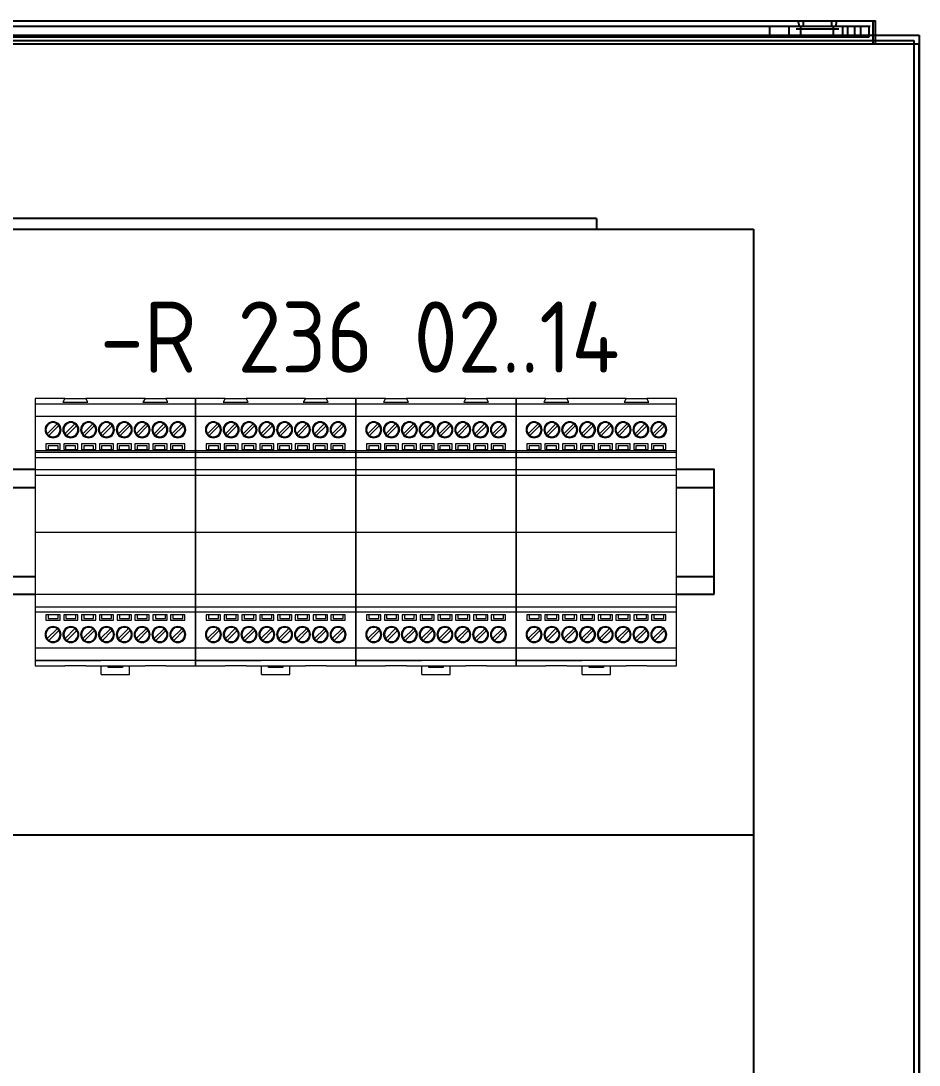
# Model space of a CAD drawing. Header units: millimetres. Extents: x 37984 to 70752, y 14140 to 37584.
# Drawn here: x 45975.9 to 46228, y 24474.7 to 24767.9 of the extents above; entities that cross this region are included whole.
import ezdxf
from ezdxf.enums import TextEntityAlignment as Align

# ---------------------------------------------------------------- set-up
doc = ezdxf.new("R2010")
doc.units = ezdxf.units.MM
doc.set_wipeout_variables(frame=1)
doc.layers.add('000-PI-Oprema', color=30, linetype='Continuous', lineweight=5)
for name, color, linetype in [('000-PI-ORMAR', 2, 'Continuous'), ('000-PI_TEXT', 7, 'Continuous'), ('002-PI-Kabelska kanalica', 150, 'Continuous'), ('004-PI-DIN Šina', 3, 'Continuous')]:
    doc.layers.add(name, color=color, linetype=linetype)
doc.styles.add('PI0', font='isocpeur.ttf', dxfattribs={"width": 0.9})

# ---------------------------------------------------------------- blocks, each defined once
blk = doc.blocks.new('*U527')
at = {"layer": '002-PI-Kabelska kanalica'}
for p, q in [((-20, 791), (80, 791)), ((-20, -100), (-20, 791))]:
    blk.add_line(p, q, dxfattribs=at)
blk = doc.blocks.new('*U464')
at = {"layer": '004-PI-DIN Šina'}
blk.add_lwpolyline([(280, -17.5), (280, 17.5), (0, 17.5), (0, -17.5)], close=True, dxfattribs=at)
for points in [[(0, 12.5), (280, 12.5)], [(0, -12.5), (280, -12.5)]]:
    blk.add_lwpolyline(points, dxfattribs=at)
blk = doc.blocks.new('montažnaa')
at = {"layer": '000-PI-ORMAR'}
for p, q in [((46823.64, 28812.4), (46612.64, 28812.4)), ((46568.64, 28809.4), (46867.64, 28809.4)), ((46867.64, 28809.4), (46867.64, 26919.4))]:
    blk.add_line(p, q, dxfattribs=at)
at = {"layer": '000-PI-ORMAR', "ltscale": 0.25}
blk.add_line((46823.64, 28812.4), (46823.64, 28809.4), dxfattribs=at)
blk = doc.blocks.new('Diode block- 8 - 2954882')
at = {"layer": '000-PI-Oprema'}
for p, q in [((38051.77, 30782.32), (38051.77, 30782.32)), ((38051.77, 30782.32), (38059.77, 30782.32)), ((38059.77, 30782.32), (38059.77, 30782.32))]:
    blk.add_line(p, q, dxfattribs=at)
blk.add_wipeout([(38033.27, 30859.82), (38078.27, 30859.82), (38078.27, 30784.82), (38033.27, 30784.82)]).dxf.layer = '000-PI-Oprema'
for p, q in [((38033.27, 30859.82), (38033.27, 30854.82)), ((38033.27, 30859.82), (38033.27, 30859.82)), ((38041.6, 30859.82), (38033.27, 30859.82)), ((38036.77, 30859.82), (38036.77, 30859.82)), ((38039.77, 30859.82), (38039.77, 30859.82)), ((38041.6, 30859.82), (38041.02, 30858.82)), ((38041.6, 30859.82), (38041.6, 30859.82)), ((38041.6, 30859.82), (38047.44, 30859.82)), ((38041.77, 30859.82), (38041.77, 30859.82)), ((38044.77, 30859.82), (38044.77, 30859.82)), ((38046.77, 30859.82), (38046.77, 30859.82)), ((38047.44, 30859.82), (38047.44, 30859.82)), ((38064.1, 30859.82), (38047.44, 30859.82)), ((38048.02, 30858.82), (38047.44, 30859.82)), ((38049.77, 30859.82), (38049.77, 30859.82)), ((38051.77, 30859.82), (38051.77, 30859.82)), ((38054.77, 30859.82), (38054.77, 30859.82)), ((38056.77, 30859.82), (38056.77, 30859.82)), ((38059.77, 30859.82), (38059.77, 30859.82)), ((38061.77, 30859.82), (38061.77, 30859.82)), ((38064.1, 30859.82), (38063.52, 30858.82)), ((38064.1, 30859.82), (38064.1, 30859.82)), ((38064.1, 30859.82), (38069.94, 30859.82)), ((38064.77, 30859.82), (38064.77, 30859.82)), ((38066.77, 30859.82), (38066.77, 30859.82)), ((38069.77, 30859.82), (38069.77, 30859.82)), ((38069.94, 30859.82), (38069.94, 30859.82)), ((38078.27, 30859.82), (38069.94, 30859.82)), ((38070.52, 30858.82), (38069.94, 30859.82)), ((38071.77, 30859.82), (38071.77, 30859.82)), ((38074.77, 30859.82), (38074.77, 30859.82)), ((38078.27, 30859.82), (38078.27, 30859.82)), ((38078.27, 30854.82), (38078.27, 30859.82)), ((38033.27, 30858.32), (38078.27, 30858.32)), ((38033.27, 30858.32), (38078.27, 30858.32)), ((38041.02, 30858.82), (38041.02, 30858.82)), ((38041.02, 30858.82), (38048.02, 30858.82)), ((38048.02, 30858.82), (38048.02, 30858.82)), ((38063.52, 30858.82), (38070.52, 30858.82)), ((38063.52, 30858.82), (38063.52, 30858.82)), ((38070.52, 30858.82), (38070.52, 30858.82)), ((38033.27, 30854.82), (38033.27, 30845.21)), ((38078.27, 30854.82), (38033.27, 30854.82)), ((38038.27, 30853.32), (38038.27, 30853.32)), ((38043.27, 30853.32), (38043.27, 30853.32)), ((38048.27, 30853.32), (38048.27, 30853.32)), ((38053.27, 30853.32), (38053.27, 30853.32)), ((38058.27, 30853.32), (38058.27, 30853.32)), ((38063.27, 30853.32), (38063.27, 30853.32)), ((38068.27, 30853.32), (38068.27, 30853.32)), ((38073.27, 30853.32), (38073.27, 30853.32)), ((38078.27, 30845.21), (38078.27, 30854.82)), ((38039.42, 30852.71), (38036.63, 30849.93)), ((38037.13, 30849.43), (38039.91, 30852.22)), ((38038.27, 30853.07), (38038.27, 30853.07)), ((38039.42, 30852.71), (38039.42, 30852.71)), ((38039.91, 30852.22), (38039.91, 30852.22)), ((38044.42, 30852.71), (38041.63, 30849.93)), ((38042.13, 30849.43), (38044.91, 30852.22)), ((38043.27, 30853.07), (38043.27, 30853.07)), ((38044.42, 30852.71), (38044.42, 30852.71)), ((38044.91, 30852.22), (38044.91, 30852.22)), ((38049.42, 30852.71), (38046.63, 30849.93)), ((38047.13, 30849.43), (38049.91, 30852.22)), ((38048.27, 30853.07), (38048.27, 30853.07)), ((38049.42, 30852.71), (38049.42, 30852.71)), ((38049.91, 30852.22), (38049.91, 30852.22)), ((38051.62, 30849.92), (38054.41, 30852.71)), ((38052.12, 30849.43), (38054.9, 30852.21)), ((38053.25, 30853.07), (38053.25, 30853.07)), ((38054.41, 30852.71), (38054.42, 30852.71)), ((38054.42, 30852.71), (38054.42, 30852.71)), ((38054.91, 30852.22), (38054.9, 30852.21)), ((38054.91, 30852.22), (38054.91, 30852.22)), ((38059.42, 30852.71), (38056.63, 30849.93)), ((38057.13, 30849.43), (38059.91, 30852.22)), ((38058.27, 30853.07), (38058.27, 30853.07)), ((38059.42, 30852.71), (38059.42, 30852.71)), ((38059.91, 30852.22), (38059.91, 30852.22)), ((38064.42, 30852.71), (38061.63, 30849.93)), ((38062.13, 30849.43), (38064.91, 30852.22)), ((38063.27, 30853.07), (38063.27, 30853.07)), ((38064.42, 30852.71), (38064.42, 30852.71)), ((38064.91, 30852.22), (38064.91, 30852.22)), ((38066.62, 30849.92), (38069.41, 30852.71)), ((38069.9, 30852.21), (38067.12, 30849.43)), ((38068.25, 30853.07), (38068.25, 30853.07)), ((38069.41, 30852.71), (38069.41, 30852.71)), ((38069.9, 30852.21), (38069.9, 30852.21)), ((38071.61, 30849.91), (38074.4, 30852.7)), ((38074.89, 30852.2), (38072.11, 30849.42)), ((38073.23, 30853.07), (38073.23, 30853.07)), ((38074.4, 30852.7), (38074.4, 30852.7)), ((38074.89, 30852.2), (38074.89, 30852.2)), ((38036.63, 30849.93), (38036.63, 30849.93)), ((38037.13, 30849.43), (38037.13, 30849.43)), ((38038.27, 30849.07), (38038.27, 30849.07)), ((38038.27, 30848.82), (38038.27, 30848.82)), ((38041.63, 30849.93), (38041.63, 30849.93)), ((38042.13, 30849.43), (38042.13, 30849.43)), ((38043.27, 30849.07), (38043.27, 30849.07)), ((38043.27, 30848.82), (38043.27, 30848.82)), ((38046.63, 30849.93), (38046.63, 30849.93)), ((38047.13, 30849.43), (38047.13, 30849.43)), ((38048.27, 30849.07), (38048.27, 30849.07)), ((38048.27, 30848.82), (38048.27, 30848.82)), ((38051.62, 30849.92), (38051.62, 30849.92)), ((38052.12, 30849.43), (38052.12, 30849.43)), ((38053.25, 30849.07), (38053.25, 30849.07)), ((38053.27, 30848.82), (38053.27, 30848.82)), ((38056.63, 30849.93), (38056.63, 30849.93)), ((38057.13, 30849.43), (38057.13, 30849.43)), ((38058.27, 30849.07), (38058.27, 30849.07)), ((38058.27, 30848.82), (38058.27, 30848.82)), ((38061.63, 30849.93), (38061.63, 30849.93)), ((38062.13, 30849.43), (38062.13, 30849.43)), ((38063.27, 30849.07), (38063.27, 30849.07)), ((38063.27, 30848.82), (38063.27, 30848.82)), ((38066.62, 30849.92), (38066.62, 30849.92)), ((38067.12, 30849.43), (38067.12, 30849.43)), ((38068.25, 30849.07), (38068.25, 30849.07)), ((38068.27, 30848.82), (38068.27, 30848.82)), ((38071.61, 30849.91), (38071.61, 30849.91)), ((38072.11, 30849.42), (38072.11, 30849.42)), ((38073.23, 30849.07), (38073.23, 30849.07)), ((38073.27, 30848.82), (38073.27, 30848.82)), ((38033.27, 30845.21), (38033.27, 30844.82)), ((38033.27, 30845.21), (38078.27, 30845.21)), ((38033.27, 30844.82), (38033.27, 30844.82)), ((38033.27, 30844.82), (38033.27, 30843.32)), ((38033.27, 30844.82), (38078.27, 30844.82)), ((38036.27, 30847.07), (38036.27, 30845.57)), ((38040.27, 30847.07), (38036.27, 30847.07)), ((38036.27, 30847.07), (38036.27, 30847.07)), ((38036.27, 30845.57), (38040.27, 30845.57)), ((38036.27, 30845.57), (38036.27, 30845.57)), ((38036.87, 30846.57), (38036.87, 30845.57)), ((38039.67, 30846.57), (38036.87, 30846.57)), ((38036.87, 30846.57), (38036.87, 30846.57)), ((38036.87, 30845.57), (38036.87, 30845.57)), ((38039.67, 30845.57), (38039.67, 30846.57)), ((38039.67, 30846.57), (38039.67, 30846.57)), ((38039.67, 30845.57), (38039.67, 30845.57)), ((38040.27, 30845.57), (38040.27, 30847.07)), ((38040.27, 30847.07), (38040.27, 30847.07)), ((38040.27, 30845.57), (38040.27, 30845.57)), ((38041.27, 30847.07), (38041.27, 30845.57)), ((38045.27, 30847.07), (38041.27, 30847.07)), ((38041.27, 30847.07), (38041.27, 30847.07)), ((38041.27, 30845.57), (38045.27, 30845.57)), ((38041.27, 30845.57), (38041.27, 30845.57)), ((38041.74, 30846.57), (38041.74, 30845.57)), ((38044.54, 30846.57), (38041.74, 30846.57)), ((38041.74, 30846.57), (38041.74, 30846.57)), ((38041.74, 30845.57), (38041.74, 30845.57)), ((38044.54, 30845.57), (38044.54, 30846.57)), ((38044.54, 30846.57), (38044.54, 30846.57)), ((38044.54, 30845.57), (38044.54, 30845.57)), ((38045.27, 30845.57), (38045.27, 30847.07)), ((38045.27, 30847.07), (38045.27, 30847.07)), ((38045.27, 30845.57), (38045.27, 30845.57)), ((38050.27, 30847.07), (38046.27, 30847.07)), ((38046.27, 30847.07), (38046.27, 30845.57)), ((38046.27, 30847.07), (38046.27, 30847.07)), ((38046.27, 30845.57), (38050.27, 30845.57)), ((38046.27, 30845.57), (38046.27, 30845.57)), ((38046.87, 30846.57), (38046.87, 30845.57)), ((38049.67, 30846.57), (38046.87, 30846.57)), ((38046.87, 30846.57), (38046.87, 30846.57)), ((38046.87, 30845.57), (38046.87, 30845.57)), ((38049.67, 30845.57), (38049.67, 30846.57)), ((38049.67, 30846.57), (38049.67, 30846.57)), ((38049.67, 30845.57), (38049.67, 30845.57)), ((38050.27, 30845.57), (38050.27, 30847.07)), ((38050.27, 30847.07), (38050.27, 30847.07)), ((38050.27, 30845.57), (38050.27, 30845.57)), ((38051.27, 30847.07), (38051.27, 30845.57)), ((38055.27, 30847.07), (38051.27, 30847.07)), ((38051.27, 30847.07), (38051.27, 30847.07)), ((38051.27, 30845.57), (38055.27, 30845.57)), ((38051.27, 30845.57), (38051.27, 30845.57)), ((38051.85, 30846.57), (38051.85, 30845.57)), ((38054.65, 30846.57), (38051.85, 30846.57)), ((38051.85, 30846.57), (38051.85, 30846.57)), ((38051.85, 30845.57), (38051.85, 30845.57)), ((38054.65, 30845.57), (38054.65, 30846.57)), ((38054.65, 30846.57), (38054.65, 30846.57)), ((38054.65, 30845.57), (38054.65, 30845.57)), ((38055.27, 30845.57), (38055.27, 30847.07)), ((38055.27, 30847.07), (38055.27, 30847.07)), ((38055.27, 30845.57), (38055.27, 30845.57)), ((38060.27, 30847.07), (38056.27, 30847.07)), ((38056.27, 30847.07), (38056.27, 30845.57)), ((38056.27, 30847.07), (38056.27, 30847.07)), ((38056.27, 30845.57), (38060.27, 30845.57)), ((38056.27, 30845.57), (38056.27, 30845.57)), ((38056.83, 30846.57), (38056.83, 30845.57)), ((38059.63, 30846.57), (38056.83, 30846.57)), ((38056.83, 30846.57), (38056.83, 30846.57)), ((38056.83, 30845.57), (38056.83, 30845.57)), ((38059.63, 30845.57), (38059.63, 30846.57)), ((38059.63, 30846.57), (38059.63, 30846.57)), ((38059.63, 30845.57), (38059.63, 30845.57)), ((38060.27, 30845.57), (38060.27, 30847.07)), ((38060.27, 30847.07), (38060.27, 30847.07)), ((38060.27, 30845.57), (38060.27, 30845.57)), ((38061.27, 30847.07), (38061.27, 30845.57)), ((38065.27, 30847.07), (38061.27, 30847.07)), ((38061.27, 30847.07), (38061.27, 30847.07)), ((38061.27, 30845.57), (38065.27, 30845.57)), ((38061.27, 30845.57), (38061.27, 30845.57)), ((38061.87, 30846.57), (38061.87, 30845.57)), ((38064.67, 30846.57), (38061.87, 30846.57)), ((38061.87, 30846.57), (38061.87, 30846.57)), ((38061.87, 30845.57), (38061.87, 30845.57)), ((38064.67, 30845.57), (38064.67, 30846.57)), ((38064.67, 30846.57), (38064.67, 30846.57)), ((38064.67, 30845.57), (38064.67, 30845.57)), ((38065.27, 30845.57), (38065.27, 30847.07)), ((38065.27, 30847.07), (38065.27, 30847.07)), ((38065.27, 30845.57), (38065.27, 30845.57)), ((38066.27, 30847.07), (38066.27, 30845.57)), ((38070.27, 30847.07), (38066.27, 30847.07)), ((38066.27, 30847.07), (38066.27, 30847.07)), ((38066.27, 30845.57), (38070.27, 30845.57)), ((38066.27, 30845.57), (38066.27, 30845.57)), ((38066.85, 30846.57), (38066.85, 30845.57)), ((38069.65, 30846.57), (38066.85, 30846.57)), ((38066.85, 30846.57), (38066.85, 30846.57)), ((38066.85, 30845.57), (38066.85, 30845.57)), ((38069.65, 30845.57), (38069.65, 30846.57)), ((38069.65, 30846.57), (38069.65, 30846.57)), ((38069.65, 30845.57), (38069.65, 30845.57)), ((38070.27, 30845.57), (38070.27, 30847.07)), ((38070.27, 30847.07), (38070.27, 30847.07)), ((38070.27, 30845.57), (38070.27, 30845.57)), ((38071.27, 30847.07), (38071.27, 30845.57)), ((38075.27, 30847.07), (38071.27, 30847.07)), ((38071.27, 30847.07), (38071.27, 30847.07)), ((38071.27, 30845.57), (38075.27, 30845.57)), ((38071.27, 30845.57), (38071.27, 30845.57)), ((38071.83, 30846.57), (38071.83, 30845.57)), ((38074.63, 30846.57), (38071.83, 30846.57)), ((38071.83, 30846.57), (38071.83, 30846.57)), ((38071.83, 30845.57), (38071.83, 30845.57)), ((38074.63, 30845.57), (38074.63, 30846.57)), ((38074.63, 30846.57), (38074.63, 30846.57)), ((38074.63, 30845.57), (38074.63, 30845.57)), ((38075.27, 30845.57), (38075.27, 30847.07)), ((38075.27, 30847.07), (38075.27, 30847.07)), ((38075.27, 30845.57), (38075.27, 30845.57)), ((38078.27, 30844.82), (38078.27, 30845.21)), ((38078.27, 30843.32), (38078.27, 30844.82)), ((38078.27, 30844.82), (38078.27, 30844.82)), ((38033.27, 30843.32), (38033.27, 30801.32)), ((38033.27, 30843.32), (38033.27, 30843.32)), ((38033.27, 30843.32), (38078.27, 30843.32)), ((38078.27, 30843.32), (38078.27, 30843.32)), ((38078.27, 30801.32), (38078.27, 30843.32)), ((38033.27, 30839.82), (38033.27, 30839.82)), ((38078.27, 30839.82), (38033.27, 30839.82)), ((38078.27, 30839.82), (38033.27, 30839.82)), ((38078.27, 30839.82), (38078.27, 30839.82)), ((38033.27, 30838.32), (38033.27, 30838.32)), ((38033.27, 30838.32), (38078.27, 30838.32)), ((38078.27, 30838.32), (38078.27, 30838.32)), ((38033.27, 30822.32), (38078.27, 30822.32)), ((38033.27, 30804.82), (38033.27, 30804.82)), ((38078.27, 30804.82), (38033.27, 30804.82)), ((38078.27, 30804.82), (38078.27, 30804.82)), ((38033.27, 30801.32), (38033.27, 30799.82)), ((38033.27, 30801.32), (38033.27, 30801.32)), ((38033.27, 30801.32), (38078.27, 30801.32)), ((38078.27, 30799.82), (38078.27, 30801.32)), ((38078.27, 30801.32), (38078.27, 30801.32)), ((38033.27, 30799.82), (38033.27, 30789.82)), ((38033.27, 30799.82), (38033.27, 30799.82)), ((38078.27, 30799.82), (38033.27, 30799.82)), ((38040.27, 30799.07), (38036.27, 30799.07)), ((38036.27, 30799.07), (38036.27, 30797.57)), ((38036.27, 30799.07), (38036.27, 30799.07)), ((38036.91, 30799.07), (38036.91, 30798.07)), ((38036.91, 30799.07), (38036.91, 30799.07)), ((38036.91, 30798.07), (38039.71, 30798.07)), ((38036.91, 30798.07), (38036.91, 30798.07)), ((38039.71, 30798.07), (38039.71, 30799.07)), ((38039.71, 30799.07), (38039.71, 30799.07)), ((38039.71, 30798.07), (38039.71, 30798.07)), ((38040.27, 30797.57), (38040.27, 30799.07)), ((38040.27, 30799.07), (38040.27, 30799.07)), ((38041.27, 30799.07), (38041.27, 30797.57)), ((38045.27, 30799.07), (38041.27, 30799.07)), ((38041.27, 30799.07), (38041.27, 30799.07)), ((38041.89, 30799.07), (38041.89, 30798.07)), ((38041.89, 30799.07), (38041.89, 30799.07)), ((38041.89, 30798.07), (38044.69, 30798.07)), ((38041.89, 30798.07), (38041.89, 30798.07)), ((38044.69, 30798.07), (38044.69, 30799.07)), ((38044.69, 30799.07), (38044.69, 30799.07)), ((38044.69, 30798.07), (38044.69, 30798.07)), ((38045.27, 30797.57), (38045.27, 30799.07)), ((38045.27, 30799.07), (38045.27, 30799.07)), ((38046.27, 30799.07), (38046.27, 30797.57)), ((38050.27, 30799.07), (38046.27, 30799.07)), ((38046.27, 30799.07), (38046.27, 30799.07)), ((38046.87, 30799.07), (38046.87, 30798.07)), ((38046.87, 30799.07), (38046.87, 30799.07)), ((38046.87, 30798.07), (38049.67, 30798.07)), ((38046.87, 30798.07), (38046.87, 30798.07)), ((38049.67, 30798.07), (38049.67, 30799.07)), ((38049.67, 30799.07), (38049.67, 30799.07)), ((38049.67, 30798.07), (38049.67, 30798.07)), ((38050.27, 30797.57), (38050.27, 30799.07)), ((38050.27, 30799.07), (38050.27, 30799.07)), ((38055.27, 30799.07), (38051.27, 30799.07)), ((38051.27, 30799.07), (38051.27, 30797.57)), ((38051.27, 30799.07), (38051.27, 30799.07)), ((38051.91, 30799.07), (38051.91, 30798.07)), ((38051.91, 30799.07), (38051.91, 30799.07)), ((38051.91, 30798.07), (38054.71, 30798.07)), ((38051.91, 30798.07), (38051.91, 30798.07)), ((38054.71, 30798.07), (38054.71, 30799.07)), ((38054.71, 30799.07), (38054.71, 30799.07)), ((38054.71, 30798.07), (38054.71, 30798.07)), ((38055.27, 30797.57), (38055.27, 30799.07)), ((38055.27, 30799.07), (38055.27, 30799.07)), ((38056.27, 30799.07), (38056.27, 30797.57)), ((38060.27, 30799.07), (38056.27, 30799.07)), ((38056.27, 30799.07), (38056.27, 30799.07)), ((38056.89, 30799.07), (38056.89, 30798.07)), ((38056.89, 30799.07), (38056.89, 30799.07)), ((38056.89, 30798.07), (38059.69, 30798.07)), ((38056.89, 30798.07), (38056.89, 30798.07)), ((38059.69, 30798.07), (38059.69, 30799.07)), ((38059.69, 30799.07), (38059.69, 30799.07)), ((38059.69, 30798.07), (38059.69, 30798.07)), ((38060.27, 30797.57), (38060.27, 30799.07)), ((38060.27, 30799.07), (38060.27, 30799.07)), ((38061.27, 30799.07), (38061.27, 30797.57)), ((38065.27, 30799.07), (38061.27, 30799.07)), ((38061.27, 30799.07), (38061.27, 30799.07)), ((38061.87, 30799.07), (38061.87, 30798.07)), ((38061.87, 30799.07), (38061.87, 30799.07)), ((38061.87, 30798.07), (38064.67, 30798.07)), ((38061.87, 30798.07), (38061.87, 30798.07)), ((38064.67, 30798.07), (38064.67, 30799.07)), ((38064.67, 30799.07), (38064.67, 30799.07)), ((38064.67, 30798.07), (38064.67, 30798.07)), ((38065.27, 30797.57), (38065.27, 30799.07)), ((38065.27, 30799.07), (38065.27, 30799.07)), ((38066.27, 30799.07), (38066.27, 30797.57)), ((38070.27, 30799.07), (38066.27, 30799.07)), ((38066.27, 30799.07), (38066.27, 30799.07)), ((38067, 30799.07), (38067, 30798.07)), ((38067, 30799.07), (38067, 30799.07)), ((38067, 30798.07), (38069.8, 30798.07)), ((38067, 30798.07), (38067, 30798.07)), ((38069.8, 30798.07), (38069.8, 30799.07)), ((38069.8, 30799.07), (38069.8, 30799.07)), ((38069.8, 30798.07), (38069.8, 30798.07)), ((38070.27, 30797.57), (38070.27, 30799.07)), ((38070.27, 30799.07), (38070.27, 30799.07)), ((38071.27, 30799.07), (38071.27, 30797.57)), ((38075.27, 30799.07), (38071.27, 30799.07)), ((38071.27, 30799.07), (38071.27, 30799.07)), ((38071.87, 30799.07), (38071.87, 30798.07)), ((38071.87, 30799.07), (38071.87, 30799.07)), ((38071.87, 30798.07), (38074.67, 30798.07)), ((38071.87, 30798.07), (38071.87, 30798.07)), ((38074.67, 30798.07), (38074.67, 30799.07)), ((38074.67, 30799.07), (38074.67, 30799.07)), ((38074.67, 30798.07), (38074.67, 30798.07)), ((38075.27, 30797.57), (38075.27, 30799.07)), ((38075.27, 30799.07), (38075.27, 30799.07)), ((38078.27, 30789.82), (38078.27, 30799.82)), ((38078.27, 30799.82), (38078.27, 30799.82)), ((38036.27, 30797.57), (38040.27, 30797.57)), ((38036.27, 30797.57), (38036.27, 30797.57)), ((38039.42, 30795.21), (38036.63, 30792.43)), ((38037.13, 30791.93), (38039.91, 30794.72)), ((38038.27, 30795.82), (38038.27, 30795.82)), ((38038.27, 30795.57), (38038.27, 30795.57)), ((38039.42, 30795.21), (38039.42, 30795.21)), ((38039.91, 30794.72), (38039.91, 30794.72)), ((38040.27, 30797.57), (38040.27, 30797.57)), ((38041.27, 30797.57), (38045.27, 30797.57)), ((38041.27, 30797.57), (38041.27, 30797.57)), ((38041.64, 30792.44), (38044.42, 30795.22)), ((38044.92, 30794.73), (38042.13, 30791.94)), ((38043.27, 30795.82), (38043.27, 30795.82)), ((38043.29, 30795.57), (38043.29, 30795.57)), ((38044.42, 30795.22), (38044.42, 30795.22)), ((38044.92, 30794.73), (38044.92, 30794.73)), ((38045.27, 30797.57), (38045.27, 30797.57)), ((38046.27, 30797.57), (38050.27, 30797.57)), ((38046.27, 30797.57), (38046.27, 30797.57)), ((38049.42, 30795.21), (38046.63, 30792.43)), ((38047.13, 30791.93), (38049.91, 30794.72)), ((38048.27, 30795.82), (38048.27, 30795.82)), ((38048.27, 30795.57), (38048.27, 30795.57)), ((38049.42, 30795.21), (38049.42, 30795.21)), ((38049.91, 30794.72), (38049.91, 30794.72)), ((38050.27, 30797.57), (38050.27, 30797.57)), ((38051.27, 30797.57), (38055.27, 30797.57)), ((38051.27, 30797.57), (38051.27, 30797.57)), ((38054.42, 30795.21), (38051.63, 30792.43)), ((38052.13, 30791.93), (38054.91, 30794.72)), ((38053.27, 30795.82), (38053.27, 30795.82)), ((38053.27, 30795.57), (38053.27, 30795.57)), ((38054.42, 30795.21), (38054.42, 30795.21)), ((38054.91, 30794.72), (38054.91, 30794.72)), ((38055.27, 30797.57), (38055.27, 30797.57)), ((38056.27, 30797.57), (38060.27, 30797.57)), ((38056.27, 30797.57), (38056.27, 30797.57)), ((38056.64, 30792.44), (38059.42, 30795.22)), ((38059.92, 30794.73), (38057.13, 30791.94)), ((38058.27, 30795.82), (38058.27, 30795.82)), ((38058.29, 30795.57), (38058.29, 30795.57)), ((38059.42, 30795.22), (38059.42, 30795.22)), ((38059.92, 30794.73), (38059.92, 30794.73)), ((38060.27, 30797.57), (38060.27, 30797.57)), ((38061.27, 30797.57), (38065.27, 30797.57)), ((38061.27, 30797.57), (38061.27, 30797.57)), ((38064.42, 30795.21), (38061.63, 30792.43)), ((38062.13, 30791.93), (38064.91, 30794.72)), ((38063.27, 30795.82), (38063.27, 30795.82)), ((38063.27, 30795.57), (38063.27, 30795.57)), ((38064.42, 30795.21), (38064.42, 30795.21)), ((38064.91, 30794.72), (38064.91, 30794.72)), ((38065.27, 30797.57), (38065.27, 30797.57)), ((38066.27, 30797.57), (38070.27, 30797.57)), ((38066.27, 30797.57), (38066.27, 30797.57)), ((38069.42, 30795.21), (38066.63, 30792.43)), ((38067.13, 30791.93), (38069.91, 30794.72)), ((38068.27, 30795.82), (38068.27, 30795.82)), ((38068.27, 30795.57), (38068.27, 30795.57)), ((38069.42, 30795.21), (38069.42, 30795.21)), ((38069.91, 30794.72), (38069.91, 30794.72)), ((38070.27, 30797.57), (38070.27, 30797.57)), ((38071.27, 30797.57), (38075.27, 30797.57)), ((38071.27, 30797.57), (38071.27, 30797.57)), ((38074.42, 30795.21), (38071.63, 30792.43)), ((38072.13, 30791.93), (38074.91, 30794.72)), ((38073.27, 30795.82), (38073.27, 30795.82)), ((38073.27, 30795.57), (38073.27, 30795.57)), ((38074.42, 30795.21), (38074.42, 30795.21)), ((38074.91, 30794.72), (38074.91, 30794.72)), ((38075.27, 30797.57), (38075.27, 30797.57)), ((38036.63, 30792.43), (38036.63, 30792.43)), ((38037.13, 30791.93), (38037.13, 30791.93)), ((38041.64, 30792.44), (38041.64, 30792.44)), ((38042.13, 30791.94), (38042.13, 30791.94)), ((38046.63, 30792.43), (38046.63, 30792.43)), ((38047.13, 30791.93), (38047.13, 30791.93)), ((38051.63, 30792.43), (38051.63, 30792.43)), ((38052.13, 30791.93), (38052.13, 30791.93)), ((38056.64, 30792.44), (38056.64, 30792.44)), ((38057.13, 30791.94), (38057.13, 30791.94)), ((38061.63, 30792.43), (38061.63, 30792.43)), ((38062.13, 30791.93), (38062.13, 30791.93)), ((38066.63, 30792.43), (38066.63, 30792.43)), ((38067.13, 30791.93), (38067.13, 30791.93)), ((38071.63, 30792.43), (38071.63, 30792.43)), ((38072.13, 30791.93), (38072.13, 30791.93)), ((38033.27, 30789.82), (38033.27, 30784.82)), ((38033.27, 30789.82), (38078.27, 30789.82)), ((38038.27, 30791.57), (38038.27, 30791.57)), ((38038.27, 30791.32), (38038.27, 30791.32)), ((38043.27, 30791.32), (38043.27, 30791.32)), ((38043.29, 30791.57), (38043.29, 30791.57)), ((38048.27, 30791.57), (38048.27, 30791.57)), ((38048.27, 30791.32), (38048.27, 30791.32)), ((38053.27, 30791.57), (38053.27, 30791.57)), ((38053.27, 30791.32), (38053.27, 30791.32)), ((38058.27, 30791.32), (38058.27, 30791.32)), ((38058.29, 30791.57), (38058.29, 30791.57)), ((38063.27, 30791.57), (38063.27, 30791.57)), ((38063.27, 30791.32), (38063.27, 30791.32)), ((38068.27, 30791.57), (38068.27, 30791.57)), ((38068.27, 30791.32), (38068.27, 30791.32)), ((38073.27, 30791.57), (38073.27, 30791.57)), ((38073.27, 30791.32), (38073.27, 30791.32)), ((38078.27, 30784.82), (38078.27, 30789.82)), ((38051.67, 30786.32), (38033.27, 30786.32)), ((38033.27, 30786.32), (38051.67, 30786.32)), ((38078.27, 30786.32), (38051.67, 30786.32)), ((38078.27, 30786.32), (38059.87, 30786.32)), ((38033.27, 30784.82), (38033.27, 30784.82)), ((38033.27, 30784.82), (38041.6, 30784.82)), ((38036.77, 30784.82), (38036.77, 30784.82)), ((38039.77, 30784.82), (38039.77, 30784.82)), ((38047.44, 30784.82), (38041.6, 30784.82)), ((38041.6, 30784.82), (38041.6, 30784.82)), ((38041.77, 30784.82), (38041.77, 30784.82)), ((38044.77, 30784.82), (38044.77, 30784.82)), ((38046.77, 30784.82), (38046.77, 30784.82)), ((38047.44, 30784.82), (38064.1, 30784.82)), ((38047.44, 30784.82), (38047.44, 30784.82)), ((38049.77, 30784.82), (38049.77, 30784.82)), ((38051.67, 30784.82), (38051.67, 30784.82)), ((38051.77, 30784.82), (38051.77, 30784.82)), ((38051.77, 30782.32), (38051.77, 30784.82)), ((38053.77, 30784.32), (38053.77, 30784.82)), ((38057.77, 30784.32), (38053.77, 30784.32)), ((38053.77, 30784.32), (38053.77, 30784.32)), ((38054.77, 30784.82), (38054.77, 30784.82)), ((38056.77, 30784.82), (38056.77, 30784.82)), ((38057.77, 30784.82), (38057.77, 30784.32)), ((38057.77, 30784.32), (38057.77, 30784.32)), ((38059.77, 30784.82), (38059.77, 30784.82)), ((38059.77, 30782.32), (38059.77, 30784.82)), ((38059.87, 30784.82), (38059.87, 30784.82)), ((38061.77, 30784.82), (38061.77, 30784.82)), ((38069.94, 30784.82), (38064.1, 30784.82)), ((38064.1, 30784.82), (38064.1, 30784.82)), ((38064.77, 30784.82), (38064.77, 30784.82)), ((38066.77, 30784.82), (38066.77, 30784.82)), ((38069.77, 30784.82), (38069.77, 30784.82)), ((38069.94, 30784.82), (38078.27, 30784.82)), ((38069.94, 30784.82), (38069.94, 30784.82)), ((38071.77, 30784.82), (38071.77, 30784.82)), ((38074.77, 30784.82), (38074.77, 30784.82)), ((38078.27, 30784.82), (38078.27, 30784.82))]:
    blk.add_line(p, q, dxfattribs=at)
for centre, radius, start, end in [((38038.27, 30851.07), 2.25, 90, 270), ((38038.27, 30851.07), 2.25, 270, 90), ((38043.27, 30851.07), 2.25, 90, 270), ((38043.27, 30851.07), 2.25, 270, 90), ((38048.27, 30851.07), 2.25, 90, 270), ((38048.27, 30851.07), 2.25, 270, 90), ((38053.27, 30851.07), 2.25, 90, 270), ((38053.27, 30851.07), 2.25, 270, 90), ((38058.27, 30851.07), 2.25, 90, 270), ((38058.27, 30851.07), 2.25, 270, 90), ((38063.27, 30851.07), 2.25, 90, 270), ((38063.27, 30851.07), 2.25, 270, 90), ((38068.27, 30851.07), 2.25, 90, 270), ((38068.27, 30851.07), 2.25, 270, 90), ((38073.27, 30851.07), 2.25, 90, 270), ((38073.27, 30851.07), 2.25, 270, 90), ((38038.27, 30851.07), 2, 90, 270), ((38038.27, 30851.07), 2, 270, 90), ((38043.27, 30851.07), 2, 90, 270), ((38043.27, 30851.07), 2, 270, 90), ((38048.27, 30851.07), 2, 90, 270), ((38048.27, 30851.07), 2, 270, 90), ((38053.25, 30851.07), 2, 90, 270), ((38053.25, 30851.07), 2, 270, 90), ((38053.27, 30851.07), 2, 34.9214, 55.0787), ((38058.27, 30851.07), 2, 90, 270), ((38058.27, 30851.07), 2, 270, 90), ((38063.27, 30851.07), 2, 90, 270), ((38063.27, 30851.07), 2, 270, 90), ((38068.25, 30851.07), 2, 90, 270), ((38068.25, 30851.07), 2, 270, 90), ((38073.23, 30851.07), 2, 90, 270), ((38073.23, 30851.07), 2, 270, 90), ((38038.27, 30793.57), 2.25, 90, 270), ((38038.27, 30793.57), 2, 90, 270), ((38038.27, 30793.57), 2.25, 270, 90), ((38038.27, 30793.57), 2, 270, 90), ((38043.27, 30793.57), 2.25, 90, 270), ((38043.29, 30793.57), 2, 90, 270), ((38043.27, 30793.57), 2.25, 270, 90), ((38043.29, 30793.57), 2, 270, 90), ((38048.27, 30793.57), 2.25, 90, 270), ((38048.27, 30793.57), 2, 90, 270), ((38048.27, 30793.57), 2.25, 270, 90), ((38048.27, 30793.57), 2, 270, 90), ((38053.27, 30793.57), 2.25, 90, 270), ((38053.27, 30793.57), 2, 90, 270), ((38053.27, 30793.57), 2.25, 270, 90), ((38053.27, 30793.57), 2, 270, 90), ((38058.27, 30793.57), 2.25, 90, 270), ((38058.29, 30793.57), 2, 90, 270), ((38058.27, 30793.57), 2.25, 270, 90), ((38058.29, 30793.57), 2, 270, 90), ((38063.27, 30793.57), 2.25, 90, 270), ((38063.27, 30793.57), 2, 90, 270), ((38063.27, 30793.57), 2.25, 270, 90), ((38063.27, 30793.57), 2, 270, 90), ((38068.27, 30793.57), 2.25, 90, 270), ((38068.27, 30793.57), 2, 90, 270), ((38068.27, 30793.57), 2.25, 270, 90), ((38068.27, 30793.57), 2, 270, 90), ((38073.27, 30793.57), 2.25, 90, 270), ((38073.27, 30793.57), 2, 90, 270), ((38073.27, 30793.57), 2.25, 270, 90), ((38073.27, 30793.57), 2, 270, 90)]:
    blk.add_arc(centre, radius, start, end, dxfattribs=at)

msp = doc.modelspace()

# ---------------------------------------------------------------- linework, layer by layer
at = {"layer": '000-PI-ORMAR'}
for p, q in [((45848.233, 24767.904), (46215.733, 24767.904)), ((46194.382, 24766.404), (46194.076, 24767.904)), ((46194.382, 24766.404), (46194.076, 24767.904)), ((46195.483, 24767.904), (46195.483, 24766.404)), ((46203.483, 24766.404), (46203.483, 24767.904)), ((46204.583, 24766.404), (46204.89, 24767.904)), ((46204.583, 24766.404), (46204.89, 24767.904)), ((46214.983, 24767.904), (46214.983, 24761.904)), ((46215.733, 24761.404), (46215.733, 24767.904)), ((45848.233, 24763.904), (46215.733, 24763.904)), ((45849.733, 24766.404), (46214.233, 24766.404)), ((46186.066, 24763.404), (46186.066, 24766.404)), ((46191.542, 24763.404), (46191.542, 24766.404)), ((46205.483, 24765.554), (46193.483, 24765.554)), ((46205.483, 24765.554), (46193.483, 24765.554)), ((46194.828, 24763.404), (46194.828, 24766.404)), ((46203.983, 24763.404), (46203.983, 24766.404)), ((46206.595, 24763.404), (46206.595, 24766.404)), ((46207.983, 24763.404), (46207.983, 24766.404)), ((46209.983, 24763.404), (46209.983, 24766.404)), ((46211.615, 24763.404), (46211.615, 24766.404)), ((46213.983, 24763.404), (46213.983, 24766.404)), ((46215.733, 24763.904), (46227.983, 24763.904)), ((46227.983, 24763.904), (46227.983, 24761.404)), ((46191.483, 24761.404), (45258.483, 24761.404)), ((46227.995, 24761.404), (45835.995, 24761.404)), ((45848.233, 24762.404), (46215.733, 24762.404)), ((45849.983, 24763.404), (46213.983, 24763.404)), ((46214.983, 24761.404), (46191.483, 24761.404)), ((46214.983, 24761.904), (46214.983, 24761.404)), ((46215.733, 24762.404), (46226.483, 24762.404)), ((46226.483, 24762.404), (46226.483, 24761.404)), ((46226.483, 24761.404), (46226.483, 22776.904)), ((46227.983, 24761.404), (46227.983, 22776.904)), ((46227.995, 22776.904), (46227.995, 24761.404))]:
    msp.add_line(p, q, dxfattribs=at)

# ---------------------------------------------------------------- block references
msp.add_blockref('*U464', (45890.52, 24624.404))
at = {"rotation": 270}
msp.add_blockref('*U527', (45390.483, 24519.404), dxfattribs=at)
at = {"layer": '000-PI-Oprema'}
msp.add_blockref('montažnaa', (-686.158, -4100), dxfattribs=at)

# ---------------------------------------------------------------- texts
at = {"layer": '000-PI_TEXT', "color": 0, "style": 'PI0', "width": 0.9}
msp.add_text('-R 236 02..14', height=20, dxfattribs=at).set_placement((46071.02, 24679.161), align=Align.MIDDLE)

# ---------------------------------------------------------------- next in the draw order: block references
at = {"layer": '000-PI-Oprema'}
msp.add_blockref('Diode block- 8 - 2954882', (7946.653, -6197.968), dxfattribs=at)

# ---------------------------------------------------------------- next in the draw order: block references
msp.add_blockref('Diode block- 8 - 2954882', (7991.653, -6197.968), dxfattribs=at)

# ---------------------------------------------------------------- next in the draw order: block references
msp.add_blockref('Diode block- 8 - 2954882', (8036.653, -6197.968), dxfattribs=at)

# ---------------------------------------------------------------- next in the draw order: block references
msp.add_blockref('Diode block- 8 - 2954882', (8081.653, -6197.968), dxfattribs=at)

doc.saveas('drawing.dxf')
